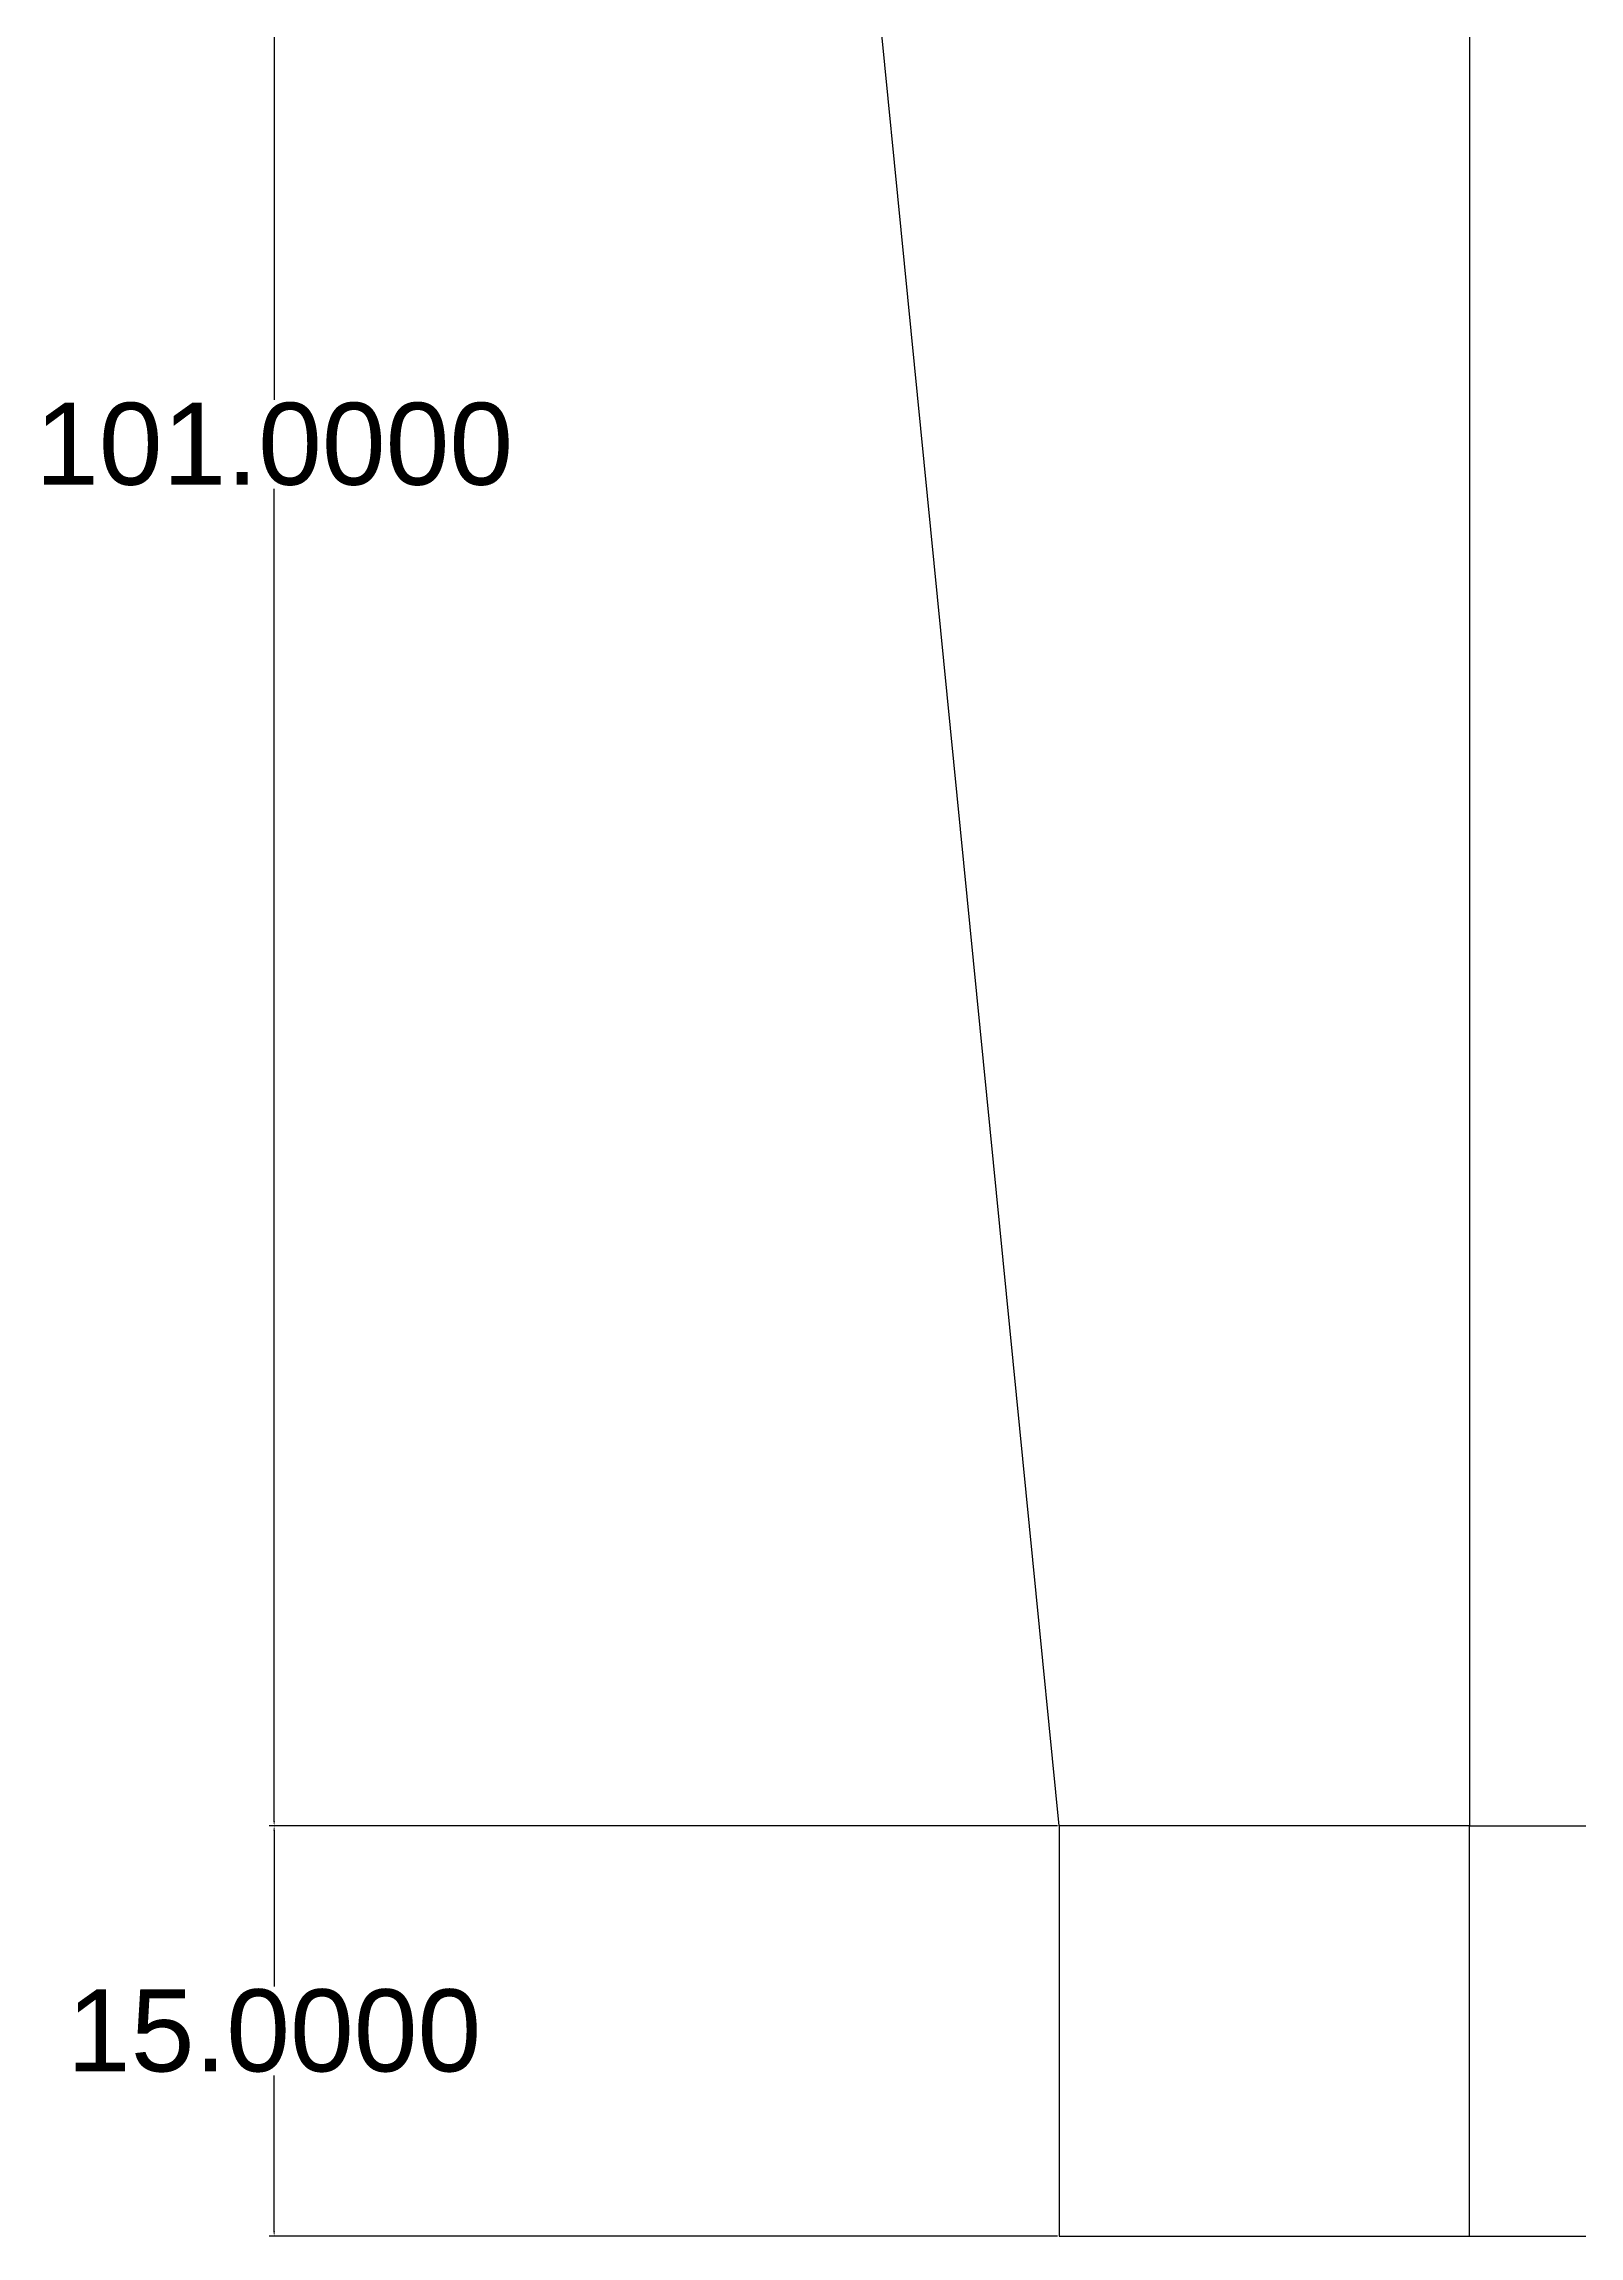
# Model space of a CAD drawing. Header units: millimetres. Extents: x 20 to 375, y 26 to 186.
# Drawn here: x 20.3 to 76.4, y 25.8 to 106 of the extents above; entities that cross this region are included whole.
import ezdxf

# ---------------------------------------------------------------- set-up
doc = ezdxf.new("R2010")
doc.units = ezdxf.units.MM
doc.header["$MEASUREMENT"] = 0
doc.layers.add('cuts', color=240, linetype='Continuous')
doc.layers.add('fold', color=150, linetype='Continuous')
doc.styles.get("Standard").update_dxf_attribs({"font": 'arial.ttf'})
doc.dimstyles.get("Standard").update_dxf_attribs({"dimtxt": 0.18, "dimasz": 0.18, "dimexe": 0.18, "dimexo": 0.0625, "dimgap": 0.09, "dimtad": 0, "dimtih": 1, "dimtoh": 1, "dimdec": 4, "dimzin": 0, "dimdsep": 46, "dimtxsty": 'Standard', "dimcen": 0.09, "dimadec": 0, "dimazin": 0, "dimtfac": 1, "dimtdec": 4, "dimtofl": 0, "dimtmove": 0, "dimatfit": 3, "dimfxl": 1, "dimtolj": 1, "dimtzin": 0, "dimarcsym": 0})

# ---------------------------------------------------------------- blocks, each defined once
blk = doc.blocks.new('*D55')
at = {"layer": 'Defpoints', "color": 0, "transparency": 16777216}
for p in [(47.411, 141.829), (28.707, 40.829), (57.411, 40.829)]:
    blk.add_point(p, dxfattribs=at)
at = {"layer": 'fold', "color": 0, "lineweight": -2, "transparency": 16777216}
for p, q in [((47.348, 141.829), (28.527, 141.829)), ((28.707, 141.649), (28.707, 92.951)), ((28.707, 41.009), (28.707, 89.707)), ((57.348, 40.829), (28.527, 40.829))]:
    blk.add_line(p, q, dxfattribs=at)
at = {"layer": 'fold', "color": 0, "transparency": 16777216}
for points in [[(28.677, 141.649), (28.737, 141.649), (28.707, 141.829)], [(28.677, 41.009), (28.737, 41.009), (28.707, 40.829)]]:
    blk.add_solid(points, dxfattribs=at)
at = {"layer": 'fold', "color": 0, "transparency": 16777216, "insert": (28.707, 91.329), "char_height": 0.18, "attachment_point": 5}
blk.add_mtext('\\A1;{\\H16.66667x;101.0000}', dxfattribs=at)
blk = doc.blocks.new('*D56')
at = {"layer": 'Defpoints', "color": 0, "transparency": 16777216}
for p in [(57.411, 40.829), (28.707, 25.829), (57.411, 25.829)]:
    blk.add_point(p, dxfattribs=at)
at = {"layer": 'fold', "color": 0, "lineweight": -2, "transparency": 16777216}
for p, q in [((57.348, 40.829), (28.527, 40.829)), ((28.707, 40.649), (28.707, 34.951)), ((28.707, 26.009), (28.707, 31.707)), ((57.348, 25.829), (28.527, 25.829))]:
    blk.add_line(p, q, dxfattribs=at)
at = {"layer": 'fold', "color": 0, "transparency": 16777216}
for points in [[(28.677, 40.649), (28.737, 40.649), (28.707, 40.829)], [(28.677, 26.009), (28.737, 26.009), (28.707, 25.829)]]:
    blk.add_solid(points, dxfattribs=at)
at = {"layer": 'fold', "color": 0, "transparency": 16777216, "insert": (28.707, 33.329), "char_height": 0.18, "attachment_point": 5}
blk.add_mtext('\\A1;{\\H16.66667x;15.0000}', dxfattribs=at)

msp = doc.modelspace()

# ---------------------------------------------------------------- linework, layer by layer
msp.add_line((57.41071, 40.82889), (47.41071, 141.82889))
at = {"linetype": 'Continuous'}
for p, q in [((72.41071, 40.82889), (57.41071, 40.82889)), ((57.41071, 40.82889), (57.41071, 25.82889)), ((57.41071, 25.82889), (72.41071, 25.82889)), ((72.41071, 25.82889), (156.41071, 25.82889))]:
    msp.add_line(p, q, dxfattribs=at)
msp.add_lwpolyline([(72.41071, 40.82889), (156.41071, 40.82889), (156.41071, 141.82889), (72.41071, 141.82889)], close=True, dxfattribs=at)
at = {"layer": 'cuts', "linetype": 'Continuous'}
msp.add_line((72.41071, 25.82889), (72.41071, 40.82889), dxfattribs=at)

# ---------------------------------------------------------------- dimensions: what is measured, and where the dimension line sits
at = {"layer": 'fold'}
for base, p1, p2, picture, middle in [((28.70698, 40.82889), (47.41071, 141.82889), (57.41071, 40.82889), '*D55', (28.70698, 91.32889)), ((28.70698, 25.82889), (57.41071, 40.82889), (57.41071, 25.82889), '*D56', (28.70698, 33.32889))]:
    dim = msp.add_linear_dim(base=base, p1=p1, p2=p2, angle=90, text='{\\H16.66667x;<>}', dimstyle='Standard', override={"dimtmove": 1}, dxfattribs=at)
    dim.commit()
    dim.dimension.update_dxf_attribs({"geometry": picture, "text_midpoint": middle})

doc.saveas('drawing.dxf')
